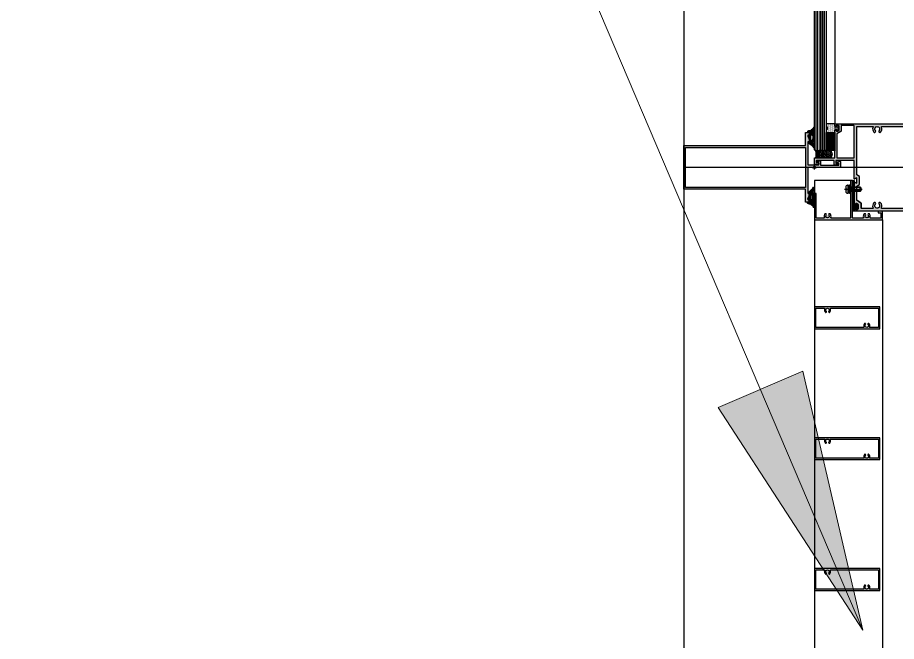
# Model space of a CAD drawing. Header units: millimetres. Extents: x 434053 to 1059003, y -2417481 to 936527.
# Drawn here: x 640155 to 641164, y -2245610 to -2244894 of the extents above; entities that cross this region are included whole.
import ezdxf

# ---------------------------------------------------------------- set-up
doc = ezdxf.new("R2010")
doc.units = ezdxf.units.MM
doc.header["$LTSCALE"] = 1000
doc.header["$MEASUREMENT"] = 0
for name, pattern in [('CENTER', [2, 1.25, -0.25, 0.25, -0.25]), ('CENTER2', [1.125, 0.75, -0.125, 0.125, -0.125]), ('HIDDEN', [9.525, 6.35, -3.175]), ('HIDDEN2', [4.7625, 3.175, -1.5875])]:
    doc.linetypes.add(name, pattern=pattern)
doc.layers.add('A-ANNO-NOTE', color=3, linetype='Continuous', lineweight=5)
for name, color, linetype in [('ELASTOMER', 6, 'Continuous'), ('ELASTOMER-V', 241, 'Continuous'), ('EXTRUSION-V', 141, 'Continuous'), ('EXTRUSION1', 4, 'Continuous'), ('FASTENER', 191, 'Continuous'), ('GLASS', 1, 'Continuous'), ('GLASS-V', 11, 'Continuous'), ('GRID', 8, 'CENTER'), ('HZHZNEWPLOTLAYER#@$TT', 7, 'Continuous'), ('SFC-ELASTOMER', 6, 'Continuous'), ('SFC-ELASTOMER-V', 241, 'Continuous'), ('SILICONE', 8, 'Continuous'), ('SILICONE-V', 9, 'Continuous'), ('型材断面填充', 254, 'Continuous')]:
    doc.layers.add(name, color=color, linetype=linetype)
pattern_1 = [(45, (-5.177405, -3.52174), (-0.04419417, 0.04419417), [])]

# ---------------------------------------------------------------- blocks, each defined once
blk = doc.blocks.new('20211011-LC12')
at = {"layer": '型材断面填充', "linetype": 'ByBlock'}
h = blk.add_hatch(color=256, dxfattribs=at)
edge = h.paths.add_edge_path(flags=16)
edge.add_arc((45, 47.5), 0.5, 0, 90)
edge.add_line((45, 48), (31, 48))
edge.add_arc((31, 47.5), 0.5, 90, 180)
edge.add_line((30.5, 47.5), (30.5, 41.6))
edge.add_arc((30, 41.6), 0.5, -60.2551, 0, ccw=False)
edge.add_line((30.2, 41.2), (25.8, 38.6))
edge.add_arc((26, 38.2), 0.5, 119.7449, 180)
edge.add_line((25.5, 38.2), (25.5, 11.5))
edge.add_arc((26, 11.5), 0.5, 180, 270)
edge.add_line((26, 11), (45, 11))
edge.add_arc((45, 11.5), 0.5, 270, 360)
edge.add_line((45.5, 11.5), (45.5, 47.5))
edge = h.paths.add_edge_path(flags=16)
edge.add_arc((150, 44), 5.3, 154.4668, 222.0226)
edge.add_arc((147, 41.3), 1.25, 222.0226, 330)
edge.add_arc((147, 41.3), 1.25, 330, 402.0226)
edge.add_arc((150, 44), 2.8, 218.5196, 222.0226, ccw=False)
edge.add_line((147.8, 42.3), (147.9, 42.3))
edge.add_arc((150, 44), 2.65, 201.4804, 218.5196, ccw=False)
edge.add_line((147.5, 43), (147.4, 43))
edge.add_arc((150, 44), 2.8, 98.5196, 201.4804, ccw=False)
edge.add_line((149.6, 46.8), (149.6, 46.6))
edge.add_arc((150, 44), 2.65, 81.4804, 98.5196, ccw=False)
edge.add_line((150.4, 46.6), (150.4, 46.8))
edge.add_arc((150, 44), 2.8, -21.4804, 81.4804, ccw=False)
edge.add_line((152.6, 43), (152.5, 43))
edge.add_arc((150, 44), 2.65, 321.4804, 338.5196, ccw=False)
edge.add_line((152.1, 42.3), (152.2, 42.3))
edge.add_arc((150, 44), 2.8, 317.9774, 321.4804, ccw=False)
edge.add_arc((153, 41.3), 1.25, 137.9774, 210)
edge.add_arc((153, 41.3), 1.25, 210, 317.9774)
edge.add_arc((150, 44), 5.3, 317.9774, 385.5332)
edge.add_arc((155.2, 46.5), 0.5, 90, 205.5332, ccw=False)
edge.add_line((155.2, 47), (196.5, 47))
edge.add_arc((196.5, 46.5), 0.5, 0, 90, ccw=False)
edge.add_line((197, 46.5), (197, -46.5))
edge.add_arc((196.5, -46.5), 0.5, -90, 0, ccw=False)
edge.add_line((196.5, -47), (155.2, -47))
edge.add_arc((155.2, -46.5), 0.5, 154.4668, 270, ccw=False)
edge.add_arc((150, -44), 5.3, 334.4668, 402.0226)
edge.add_arc((153, -41.3), 1.25, 42.0226, 150)
edge.add_arc((153, -41.3), 1.25, 150, 222.0226)
edge.add_arc((150, -44), 2.8, 38.5196, 42.0226, ccw=False)
edge.add_line((152.2, -42.3), (152.1, -42.3))
edge.add_arc((150, -44), 2.65, 21.4804, 38.5196, ccw=False)
edge.add_line((152.5, -43), (152.6, -43))
edge.add_arc((150, -44), 2.8, -81.4804, 21.4804, ccw=False)
edge.add_line((150.4, -46.8), (150.4, -46.6))
edge.add_arc((150, -44), 2.65, 261.4804, 278.5196, ccw=False)
edge.add_line((149.6, -46.6), (149.6, -46.8))
edge.add_arc((150, -44), 2.8, 158.5196, 261.4804, ccw=False)
edge.add_line((147.4, -43), (147.5, -43))
edge.add_arc((150, -44), 2.65, 141.4804, 158.5196, ccw=False)
edge.add_line((147.9, -42.3), (147.8, -42.3))
edge.add_arc((150, -44), 2.8, 137.9774, 141.4804, ccw=False)
edge.add_arc((147, -41.3), 1.25, 317.9774, 390)
edge.add_arc((147, -41.3), 1.25, 30, 137.9774)
edge.add_arc((150, -44), 5.3, 137.9774, 205.5332)
edge.add_arc((144.8, -46.5), 0.5, -90, 25.5332, ccw=False)
edge.add_line((144.8, -47), (77.2, -47))
edge.add_arc((77.2, -46.5), 0.5, 154.4668, 270, ccw=False)
edge.add_arc((72, -44), 5.3, 334.4668, 402.0226)
edge.add_arc((75, -41.3), 1.25, 42.0226, 150)
edge.add_arc((75, -41.3), 1.25, 150, 222.0226)
edge.add_arc((72, -44), 2.8, 38.5196, 42.0226, ccw=False)
edge.add_line((74.2, -42.3), (74.1, -42.3))
edge.add_arc((72, -44), 2.65, 21.4804, 38.5196, ccw=False)
edge.add_line((74.5, -43), (74.6, -43))
edge.add_arc((72, -44), 2.8, -81.4804, 21.4804, ccw=False)
edge.add_line((72.4, -46.8), (72.4, -46.6))
edge.add_arc((72, -44), 2.65, 261.4804, 278.5196, ccw=False)
edge.add_line((71.6, -46.6), (71.6, -46.8))
edge.add_arc((72, -44), 2.8, 158.5196, 261.4804, ccw=False)
edge.add_line((69.4, -43), (69.5, -43))
edge.add_arc((72, -44), 2.65, 141.4804, 158.5196, ccw=False)
edge.add_line((69.9, -42.3), (69.8, -42.3))
edge.add_arc((72, -44), 2.8, 137.9774, 141.4804, ccw=False)
edge.add_arc((69, -41.3), 1.25, 317.9774, 390)
edge.add_arc((69, -41.3), 1.25, 30, 137.9774)
edge.add_arc((72, -44), 5.3, 137.9774, 205.5332)
edge.add_arc((66.8, -46.5), 0.5, -90, 25.5332, ccw=False)
edge.add_line((66.8, -47), (54, -47))
edge.add_arc((54, -46.5), 0.5, 180, 270, ccw=False)
edge.add_line((53.5, -46.5), (53.5, -41))
edge.add_arc((53, -41), 0.5, 0, 60.2551)
edge.add_line((53.2, -40.6), (48.8, -38))
edge.add_arc((49, -37.6), 0.5, 180, 240.2551, ccw=False)
edge.add_line((48.5, -37.6), (48.5, -21.4))
edge.add_line((48.5, -21.4), (51.5, -19.4))
edge.add_line((51.5, -19.4), (51.5, -10.6))
edge.add_line((51.5, -10.6), (48.5, -8.6))
edge.add_line((48.5, -8.6), (48.5, 46.5))
edge.add_arc((49, 46.5), 0.5, 90, 180, ccw=False)
edge.add_line((49, 47), (66.8, 47))
edge.add_arc((66.8, 46.5), 0.5, -25.5332, 90, ccw=False)
edge.add_arc((72, 44), 5.3, 154.4668, 222.0226)
edge.add_arc((69, 41.3), 1.25, 222.0226, 330)
edge.add_arc((69, 41.3), 1.25, 330, 402.0226)
edge.add_arc((72, 44), 2.8, 218.5196, 222.0226, ccw=False)
edge.add_line((69.8, 42.3), (69.9, 42.3))
edge.add_arc((72, 44), 2.65, 201.4804, 218.5196, ccw=False)
edge.add_line((69.5, 43), (69.4, 43))
edge.add_arc((72, 44), 2.8, 98.5196, 201.4804, ccw=False)
edge.add_line((71.6, 46.8), (71.6, 46.6))
edge.add_arc((72, 44), 2.65, 81.4804, 98.5196, ccw=False)
edge.add_line((72.4, 46.6), (72.4, 46.8))
edge.add_arc((72, 44), 2.8, -21.4804, 81.4804, ccw=False)
edge.add_line((74.6, 43), (74.5, 43))
edge.add_arc((72, 44), 2.65, 321.4804, 338.5196, ccw=False)
edge.add_line((74.1, 42.3), (74.2, 42.3))
edge.add_arc((72, 44), 2.8, 317.9774, 321.4804, ccw=False)
edge.add_arc((75, 41.3), 1.25, 137.9774, 210)
edge.add_arc((75, 41.3), 1.25, 210, 317.9774)
edge.add_arc((72, 44), 5.3, 317.9774, 385.5332)
edge.add_arc((77.2, 46.5), 0.5, 90, 205.5332, ccw=False)
edge.add_line((77.2, 47), (144.8, 47))
edge.add_arc((144.8, 46.5), 0.5, -25.5332, 90, ccw=False)
edge = h.paths.add_edge_path()
edge.add_arc((46.5, -48), 1, 90, 180, ccw=False)
edge.add_line((46.5, -47), (46.7, -47))
edge.add_arc((46.7, -47.3), 0.3, 0, 90, ccw=False)
edge.add_line((47, -47.3), (47, -48))
edge.add_arc((47.5, -48), 0.5, 180, 270)
edge.add_line((47.5, -48.5), (48.6, -48.5))
edge.add_arc((48.6, -48), 0.5, 270, 299.7449)
edge.add_line((48.9, -48.4), (50.2, -47.6))
edge.add_arc((50, -47.2), 0.5, 299.7449, 360)
edge.add_line((50.5, -47.2), (50.5, -42.8))
edge.add_arc((50, -42.8), 0.5, 0, 60.2551)
edge.add_line((50.2, -42.4), (48.9, -41.6))
edge.add_arc((48.6, -42), 0.5, 60.2551, 90)
edge.add_line((48.6, -41.5), (47.5, -41.5))
edge.add_arc((47.5, -42), 0.5, 90, 180)
edge.add_line((47, -42), (47, -42.7))
edge.add_arc((46.7, -42.7), 0.3, -90, 0, ccw=False)
edge.add_line((46.7, -43), (46.5, -43))
edge.add_arc((46.5, -42), 1, 180, 270, ccw=False)
edge.add_line((45.5, -42), (45.5, -16.7))
edge.add_arc((45.7, -16.7), 0.2, 60.8823, 180, ccw=False)
edge.add_line((45.8, -16.6), (48.2, -17.9))
edge.add_arc((48.3, -17.7), 0.2, 240.8823, 360)
edge.add_line((48.5, -17.7), (48.5, -12.3))
edge.add_arc((48.3, -12.3), 0.2, 360, 479.1177)
edge.add_line((48.2, -12.1), (45.8, -13.4))
edge.add_arc((45.7, -13.3), 0.2, 180, 299.1177, ccw=False)
edge.add_line((45.5, -13.3), (45.5, 7.5))
edge.add_arc((45, 7.5), 0.5, 0, 90)
edge.add_line((45, 8), (25, 8))
edge.add_arc((25, 7.5), 0.5, 90, 180)
edge.add_line((24.5, 7.5), (24.5, 5))
edge.add_arc((25, 5), 0.5, 180, 270)
edge.add_line((25, 4.5), (27, 4.5))
edge.add_arc((27, 4), 0.5, 0, 90, ccw=False)
edge.add_line((27.5, 4), (27.5, 3))
edge.add_arc((27, 3), 0.5, -90, 0, ccw=False)
edge.add_line((27, 2.5), (23, 2.5))
edge.add_arc((23, 3), 0.5, 180, 270, ccw=False)
edge.add_line((22.5, 3), (22.5, 7.5))
edge.add_arc((22, 7.5), 0.5, 0, 90)
edge.add_line((22, 8), (2.5, 8))
edge.add_arc((2.5, 7.5), 0.5, 90, 180)
edge.add_line((2, 7.5), (2, 6))
edge.add_arc((2.5, 6), 0.5, 180, 270)
edge.add_line((2.5, 5.5), (4.5, 5.5))
edge.add_arc((4.5, 5), 0.5, 0, 90, ccw=False)
edge.add_line((5, 5), (5, 4))
edge.add_arc((4.5, 4), 0.5, -90, 0, ccw=False)
edge.add_line((4.5, 3.5), (0.5, 3.5))
edge.add_arc((0.5, 4), 0.5, 180, 270, ccw=False)
edge.add_line((0, 4), (0, 10.5))
edge.add_arc((0.5, 10.5), 0.5, 90, 180, ccw=False)
edge.add_line((0.5, 11), (23, 11))
edge.add_arc((23, 11.5), 0.5, 270, 360)
edge.add_line((23.5, 11.5), (23.5, 42))
edge.add_arc((24.5, 42), 1, 90, 180, ccw=False)
edge.add_line((24.5, 43), (24.7, 43))
edge.add_arc((24.7, 42.7), 0.3, 0, 90, ccw=False)
edge.add_line((25, 42.7), (25, 42))
edge.add_arc((25.5, 42), 0.5, 180, 270)
edge.add_line((25.5, 41.5), (26.6, 41.5))
edge.add_arc((26.6, 42), 0.5, 270, 299.7449)
edge.add_line((26.9, 41.6), (28.2, 42.4))
edge.add_arc((28, 42.8), 0.5, 299.7449, 360)
edge.add_line((28.5, 42.8), (28.5, 47.2))
edge.add_arc((28, 47.2), 0.5, 360, 420.2551)
edge.add_line((28.2, 47.6), (26.9, 48.4))
edge.add_arc((26.6, 48), 0.5, 60.2551, 90)
edge.add_line((26.6, 48.5), (25.5, 48.5))
edge.add_arc((25.5, 48), 0.5, 90, 180)
edge.add_line((25, 48), (25, 47.3))
edge.add_arc((24.7, 47.3), 0.3, -90, 0, ccw=False)
edge.add_line((24.7, 47), (24.5, 47))
edge.add_arc((24.5, 48), 1, 180, 270, ccw=False)
edge.add_line((23.5, 48), (23.5, 50))
edge.add_line((23.5, 50), (200, 50))
edge.add_line((200, 50), (200, -50))
edge.add_line((200, -50), (45.5, -50))
edge.add_line((45.5, -50), (45.5, -48))
at = {"color": 0, "linetype": 'ByBlock', "elevation": 0}
for points in [[(45.5, -48, -0.414214), (46.5, -47), (46.7, -47, -0.414214), (47, -47.3), (47, -48, 0.414214), (47.5, -48.5), (48.6, -48.5, 0.13052), (48.9, -48.4), (50.2, -47.6, 0.269143), (50.5, -47.2), (50.5, -42.8, 0.269143), (50.2, -42.4), (48.9, -41.6, 0.13052), (48.6, -41.5), (47.5, -41.5, 0.414214), (47, -42), (47, -42.7, -0.414214), (46.7, -43), (46.5, -43, -0.414213), (45.5, -42), (45.5, -16.7, -0.572229), (45.8, -16.6), (48.2, -17.9, 0.572229), (48.5, -17.7), (48.5, -12.3, 0.572229), (48.2, -12.1), (45.8, -13.4, -0.572229), (45.5, -13.3), (45.5, 7.5, 0.414214), (45, 8), (25, 8, 0.414213), (24.5, 7.5), (24.5, 5, 0.414214), (25, 4.5), (27, 4.5, -0.414214), (27.5, 4), (27.5, 3, -0.414214), (27, 2.5), (23, 2.5, -0.414214), (22.5, 3), (22.5, 7.5, 0.414214), (22, 8), (2.5, 8, 0.414214), (2, 7.5), (2, 6, 0.414214), (2.5, 5.5), (4.5, 5.5, -0.414214), (5, 5), (5, 4, -0.414214), (4.5, 3.5), (0.5, 3.5, -0.414214), (0, 4), (0, 10.5, -0.414214), (0.5, 11), (23, 11, 0.414214), (23.5, 11.5), (23.5, 42, -0.414214), (24.5, 43), (24.7, 43, -0.414214), (25, 42.7), (25, 42, 0.414214), (25.5, 41.5), (26.6, 41.5, 0.13052), (26.9, 41.6), (28.2, 42.4, 0.269143), (28.5, 42.8), (28.5, 47.2, 0.269143), (28.2, 47.6), (26.9, 48.4, 0.13052), (26.6, 48.5), (25.5, 48.5, 0.414214), (25, 48), (25, 47.3, -0.414214), (24.7, 47), (24.5, 47, -0.414214), (23.5, 48), (23.5, 50), (200, 50), (200, -50), (45.5, -50)], [(45.5, 47.5, 0.414214), (45, 48), (31, 48, 0.414214), (30.5, 47.5), (30.5, 41.6, -0.269143), (30.2, 41.2), (25.8, 38.6, 0.269143), (25.5, 38.2), (25.5, 11.5, 0.414214), (26, 11), (45, 11, 0.414214), (45.5, 11.5)], [(145.2, 46.3, 0.303613), (146.1, 40.5, 0.509401), (148.1, 40.7, 0.325029), (147.9, 42.1, -0.015286), (147.8, 42.3), (147.9, 42.3, -0.074485), (147.5, 43), (147.4, 43, -0.482132), (149.6, 46.8), (149.6, 46.6, -0.074485), (150.4, 46.6), (150.4, 46.8, -0.482132), (152.6, 43), (152.5, 43, -0.074485), (152.1, 42.3), (152.2, 42.3, -0.015286), (152.1, 42.1, 0.325029), (151.9, 40.7, 0.509401), (153.9, 40.5, 0.303613), (154.8, 46.3, -0.55165), (155.2, 47), (196.5, 47, -0.414214), (197, 46.5), (197, -46.5, -0.414214), (196.5, -47), (155.2, -47, -0.55165), (154.8, -46.3, 0.303613), (153.9, -40.5, 0.509401), (151.9, -40.7, 0.325029), (152.1, -42.1, -0.015286), (152.2, -42.3), (152.1, -42.3, -0.074485), (152.5, -43), (152.6, -43, -0.482132), (150.4, -46.8), (150.4, -46.6, -0.074485), (149.6, -46.6), (149.6, -46.8, -0.482132), (147.4, -43), (147.5, -43, -0.074485), (147.9, -42.3), (147.8, -42.3, -0.015286), (147.9, -42.1, 0.325029), (148.1, -40.7, 0.509401), (146.1, -40.5, 0.303613), (145.2, -46.3, -0.55165), (144.8, -47), (77.2, -47, -0.55165), (76.8, -46.3, 0.303613), (75.9, -40.5, 0.509401), (73.9, -40.7, 0.325029), (74.1, -42.1, -0.015286), (74.2, -42.3), (74.1, -42.3, -0.074485), (74.5, -43), (74.6, -43, -0.482132), (72.4, -46.8), (72.4, -46.6, -0.074485), (71.6, -46.6), (71.6, -46.8, -0.482132), (69.4, -43), (69.5, -43, -0.074485), (69.9, -42.3), (69.8, -42.3, -0.015286), (69.9, -42.1, 0.325029), (70.1, -40.7, 0.509401), (68.1, -40.5, 0.303613), (67.2, -46.3, -0.55165), (66.8, -47), (54, -47, -0.414214), (53.5, -46.5), (53.5, -41, 0.269143), (53.2, -40.6), (48.8, -38, -0.269143), (48.5, -37.6), (48.5, -21.4), (51.5, -19.4), (51.5, -10.6), (48.5, -8.6), (48.5, 46.5, -0.414214), (49, 47), (66.8, 47, -0.55165), (67.2, 46.3, 0.303613), (68.1, 40.5, 0.509401), (70.1, 40.7, 0.325029), (69.9, 42.1, -0.015286), (69.8, 42.3), (69.9, 42.3, -0.074485), (69.5, 43), (69.4, 43, -0.482132), (71.6, 46.8), (71.6, 46.6, -0.074485), (72.4, 46.6), (72.4, 46.8, -0.482132), (74.6, 43), (74.5, 43, -0.074485), (74.1, 42.3), (74.2, 42.3, -0.015286), (74.1, 42.1, 0.325029), (73.9, 40.7, 0.509401), (75.9, 40.5, 0.303613), (76.8, 46.3, -0.55165), (77.2, 47), (144.8, 47, -0.55165)]]:
    blk.add_lwpolyline(points, format="xyb", close=True, dxfattribs=at)
blk = doc.blocks.new('20211008-LC04')
at = {"layer": '型材断面填充', "linetype": 'ByBlock'}
h = blk.add_hatch(color=256, dxfattribs=at)
edge = h.paths.add_edge_path(flags=16)
edge.add_line((139.7, 22.5), (139.7, -22.5))
edge.add_arc((139.2, -22.5), 0.5, -90, 0, ccw=False)
edge.add_line((139.2, -23), (2.5, -23))
edge.add_arc((2.5, -22.5), 0.5, 180, 270, ccw=False)
edge.add_line((2, -22.5), (2, 22.5))
edge.add_arc((2.5, 22.5), 0.5, 90, 180, ccw=False)
edge.add_line((2.5, 23), (139.2, 23))
edge.add_arc((139.2, 22.5), 0.5, 0, 90, ccw=False)
edge = h.paths.add_edge_path()
edge.add_line((143.7, 37), (142.7, 37))
edge.add_arc((142.7, 36.5), 0.5, 90, 201.8014)
edge.add_line((142.3, 36.3), (144, 32.1))
edge.add_arc((143.7, 31.9), 0.3, 0, 21.8014, ccw=False)
edge.add_line((144, 31.9), (144, 29.8))
edge.add_arc((143.7, 29.8), 0.3, -90, 0, ccw=False)
edge.add_line((143.7, 29.5), (142.7, 29.5))
edge.add_arc((142.7, 29), 0.5, 90, 183.6619)
edge.add_line((142.2, 29), (142.2, 3.5))
edge.add_arc((142.7, 3.5), 0.5, 180, 270)
edge.add_line((142.7, 3), (155, 3))
edge.add_line((155, 3), (155, 5.5))
edge.add_line((155, 5.5), (152.8, 5.5))
edge.add_arc((152.8, 5.8), 0.3, 180, 270, ccw=False)
edge.add_line((152.5, 5.8), (152.5, 6.7))
edge.add_arc((152.8, 6.7), 0.3, 97.1808, 180, ccw=False)
edge.add_line((152.8, 7), (156.4, 7.5))
edge.add_arc((156.5, 7), 0.5, 0, 97.1808, ccw=False)
edge.add_line((157, 7), (157, 2.5))
edge.add_line((157, 2.5), (178, 2.5))
edge.add_line((178, 2.5), (178, 5))
edge.add_line((178, 5), (175.3, 5))
edge.add_arc((175.3, 5.3), 0.3, 180, 270, ccw=False)
edge.add_line((175, 5.3), (175, 6.2))
edge.add_arc((175.3, 6.2), 0.3, 96.3794, 180, ccw=False)
edge.add_line((175.3, 6.5), (179.4, 7))
edge.add_arc((179.5, 6.5), 0.5, 0, 96.3793, ccw=False)
edge.add_line((180, 6.5), (180, 1))
edge.add_arc((179, 1), 1, -90, 0, ccw=False)
edge.add_line((179, 0), (142.7, 0))
edge.add_arc((142.7, -0.5), 0.5, 90, 180)
edge.add_line((142.2, -0.5), (142.2, -29))
edge.add_arc((142.7, -29), 0.5, 176.3381, 270)
edge.add_line((142.7, -29.5), (143.7, -29.5))
edge.add_arc((143.7, -29.8), 0.3, 0, 90, ccw=False)
edge.add_line((144, -29.8), (144, -31.9))
edge.add_arc((143.7, -31.9), 0.3, 338.1986, 360, ccw=False)
edge.add_line((144, -32.1), (142.3, -36.3))
edge.add_arc((142.7, -36.5), 0.5, 158.1986, 270)
edge.add_line((142.7, -37), (143.7, -37))
edge.add_arc((143.7, -37.3), 0.3, 0, 90, ccw=False)
edge.add_line((144, -37.3), (144, -39.7))
edge.add_arc((143.7, -39.7), 0.3, -90, 0, ccw=False)
edge.add_line((143.7, -40), (140.2, -40))
edge.add_arc((140.2, -39.5), 0.5, 180, 270, ccw=False)
edge.add_line((139.7, -39.5), (139.7, -25.5))
edge.add_arc((139.2, -25.5), 0.5, 0, 90)
edge.add_line((139.2, -25), (0, -25))
edge.add_line((0, -25), (0, 25))
edge.add_line((0, 25), (139.2, 25))
edge.add_arc((139.2, 25.5), 0.5, 270, 360)
edge.add_line((139.7, 25.5), (139.7, 39.5))
edge.add_arc((140.2, 39.5), 0.5, 90, 180, ccw=False)
edge.add_line((140.2, 40), (143.7, 40))
edge.add_arc((143.7, 39.7), 0.3, 0, 90, ccw=False)
edge.add_line((144, 39.7), (144, 37.3))
edge.add_arc((143.7, 37.3), 0.3, 270, 360, ccw=False)
at = {"color": 0, "linetype": 'ByBlock'}
for points in [[(143.7, 37), (142.7, 37, 0.530598), (142.3, 36.3), (144, 32.1, -0.095415), (144, 31.9), (144, 29.8, -0.414214), (143.7, 29.5), (142.7, 29.5, 0.43306), (142.2, 29), (142.2, 3.5, 0.414214), (142.7, 3), (155, 3), (155, 5.5), (152.8, 5.5, -0.414214), (152.5, 5.8), (152.5, 6.7, -0.377964), (152.8, 7), (156.4, 7.5, -0.451416), (157, 7), (157, 2.5), (178, 2.5), (178, 5), (175.3, 5, -0.414214), (175, 5.3), (175, 6.2, -0.381966), (175.3, 6.5), (179.4, 7, -0.447213), (180, 6.5), (180, 1, -0.414214), (179, 0), (142.7, 0, 0.414214), (142.2, -0.5), (142.2, -29, 0.43306), (142.7, -29.5), (143.7, -29.5, -0.414214), (144, -29.8), (144, -31.9, -0.095415), (144, -32.1), (142.3, -36.3, 0.530598), (142.7, -37), (143.7, -37, -0.414214), (144, -37.3), (144, -39.7, -0.414214), (143.7, -40), (140.2, -40, -0.414214), (139.7, -39.5), (139.7, -25.5, 0.414214), (139.2, -25), (0, -25), (0, 25), (139.2, 25, 0.414214), (139.7, 25.5), (139.7, 39.5, -0.414214), (140.2, 40), (143.7, 40, -0.414214), (144, 39.7), (144, 37.3, -0.414214)], [(139.7, 22.5), (139.7, -22.5, -0.414214), (139.2, -23), (2.5, -23, -0.414214), (2, -22.5), (2, 22.5, -0.414214), (2.5, 23), (139.2, 23, -0.414214)]]:
    blk.add_lwpolyline(points, format="xyb", close=True, dxfattribs=at)
blk = doc.blocks.new('WP')
at = {"linetype": 'ByBlock'}
h = blk.add_hatch(dxfattribs=at)
h.set_pattern_fill('ANSI31', color=0, scale=0.5, style=0)
h.set_pattern_definition(pattern_1)
h.paths.add_polyline_path([(0, 1.25, 0.4142136), (-1.25, 0), (0, 0)])
h = blk.add_hatch(dxfattribs=at)
h.set_pattern_fill('ANSI31', color=0, scale=0.5, style=0)
h.set_pattern_definition(pattern_1)
h.paths.add_polyline_path([(0, -1.25, 0.4142136), (1.25, 0), (0, 0)])
at = {"color": 0, "linetype": 'ByBlock'}
for p, q in [((-2.45, 0), (2.45, 0)), ((0, -2.45), (0, 2.45))]:
    blk.add_line(p, q, dxfattribs=at)
blk.add_circle((0, 0), 1.25, dxfattribs=at)
blk = doc.blocks.new('1902-190121-05')
at = {"layer": 'SFC-ELASTOMER-V'}
h = blk.add_hatch(dxfattribs=at)
h.set_pattern_fill('DOTS', color=256, scale=12, style=0)
h.set_pattern_definition([(0, (-98970.10256, 48449.7369), (0.375, 0.75), [0, -0.75])])
edge = h.paths.add_edge_path(flags=16)
edge.add_arc((3, 3.8), 1, 340.0516, 360)
edge.add_line((4, 3.8), (4, 7.2))
edge.add_arc((3, 7.2), 1, 0, 32.5125)
edge.add_line((3.8, 7.8), (2.9, 9.2))
edge.add_arc((2.5, 8.9), 0.5, 32.5125, 180)
edge.add_line((2, 8.9), (2, 3.4))
edge.add_arc((2.9, 3.4), 0.945, 180, 344.0436)
edge.add_arc((7.7, 2.1), 4, 160.0516, 164.0436, ccw=False)
edge = h.paths.add_edge_path()
edge.add_line((5.7, -2.5), (5.2, -2.5))
edge.add_arc((5.2, -3), 0.5, 90, 226.5751)
edge.add_line((4.9, -3.4), (5.1, -3.6))
edge.add_arc((2.8, -6), 3.32, 16.0825, 47.2847, ccw=False)
edge.add_line((6, -5.1), (6, -5.5))
edge.add_arc((5.4, -5.5), 0.591, 194.2601, 356.8265, ccw=False)
edge.add_arc((1.4, -6.8), 3.65, 18.8601, 46.1587)
edge.add_line((3.9, -4.2), (2.7, -3.1))
edge.add_arc((6.8, 3.9), 8.22, 234.2774, 239.6178, ccw=False)
edge.add_line((2.1, -2.7), (0.4, -2.1))
edge.add_arc((-1.8, -11.8), 10, 77.0054, 85.1504)
edge.add_arc((-0.9, -0.8), 1, 188.5308, 265.1504, ccw=False)
edge.add_line((-1.9, -1), (-2, 0))
edge.add_line((-2, 0), (0, 0))
edge.add_line((0, 0), (0, 3.5))
edge.add_line((0, 3.5), (-1, 3.5))
edge.add_arc((-1, 4), 0.5, 157.3801, 270, ccw=False)
edge.add_line((-1.5, 4.2), (0, 7.5))
edge.add_line((0, 7.5), (0, 11))
edge.add_line((0, 11), (-0.5, 11))
edge.add_arc((-0.5, 11.5), 0.5, 143.1301, 270, ccw=False)
edge.add_arc((-8.5, 25.7), 15.9, 298.5903, 327.3087)
edge.add_arc((5.3, 16.9), 0.5, 90, 147.3087, ccw=False)
edge.add_line((5.3, 17.4), (5.5, 17.4))
edge.add_arc((5.5, 16.9), 0.5, 0, 90, ccw=False)
edge.add_line((6, 16.9), (6, 16.6))
edge.add_arc((5.5, 16.6), 0.5, 337.7652, 360, ccw=False)
edge.add_line((6, 16.4), (4, 11.6))
edge.add_arc((4.5, 11.4), 0.5, 157.7652, 212.5125)
edge.add_line((4.1, 11.1), (5.9, 8.2))
edge.add_arc((5.5, 7.9), 0.5, 0, 32.5125, ccw=False)
edge.add_line((6, 7.9), (6, 3))
edge.add_arc((5.5, 3), 0.5, 323.1301, 360, ccw=False)
edge.add_arc((6.7, 2.1), 1, 143.1301, 180)
edge.add_line((5.7, 2.1), (5.7, -2.5))
at = {"color": 0, "linetype": 'ByBlock'}
blk.add_lwpolyline([(5.7, -2.5), (5.2, -2.5, 0.678166), (4.9, -3.4), (5.1, -3.6, -0.136993), (6, -5.1), (6, -5.5, -0.858364), (4.8, -5.6), (4.8, -5.6, 0.119679), (3.9, -4.2), (2.7, -3.1, -0.023306), (2.1, -2.7), (0.4, -2.1, 0.035554), (-1, -1.8, -0.347355), (-1.9, -1), (-2, 0), (0, 0), (0, 3.5), (-1, 3.5, -0.535184), (-1.5, 4.2), (0, 7.5), (0, 11), (-0.5, 11, -0.618034), (-0.9, 11.8, 0.125968), (4.9, 17.2, -0.255402), (5.3, 17.4), (5.5, 17.4, -0.414214), (6, 16.9), (6, 16.6, -0.097323), (6, 16.4), (4, 11.6, 0.24353), (4.1, 11.1), (5.9, 8.2, -0.142822), (6, 7.9), (6, 3, -0.162278), (5.9, 2.7, 0.162278), (5.7, 2.1), (5.7, -2.5)], format="xyb", dxfattribs=at)
blk.add_lwpolyline([(3.9, 3.5, 0.087262), (4, 3.8), (4, 7.2, 0.142822), (3.8, 7.8), (2.9, 9.2, 0.750054), (2, 8.9), (2, 3.4, 0.869621), (3.9, 3.2, -0.01742)], format="xyb", close=True, dxfattribs=at)
blk = doc.blocks.new('*U555')
at = {"layer": 'ELASTOMER-V', "linetype": 'ByBlock'}
h = blk.add_hatch(dxfattribs=at)
h.set_pattern_fill('DOTS', color=256, scale=12, style=0)
h.set_pattern_definition([(0, (0, -2), (0.375, 0.75), [0, -0.75])])
edge = h.paths.add_edge_path()
edge.add_arc((1, -14.8), 1, 0, 90)
edge.add_line((1, -13.8), (-1, -13.8))
edge.add_arc((-1, -14.8), 1, 90, 180)
edge.add_line((-2, -14.8), (-5, -14.8))
edge.add_line((-5, -14.8), (-5, -4.8))
edge.add_line((-5, -4.8), (-2, -4.8))
edge.add_line((-2, -4.8), (-2, -3.1))
edge.add_line((-2, -3.1), (-2.4, -3.1))
edge.add_arc((-2.3, -2.6), 0.5, 140.4654, 270, ccw=False)
edge.add_line((-2.7, -2.3), (-1.2, -0.5))
edge.add_arc((-0.9, -0.8), 0.5, 90, 140.4654, ccw=False)
edge.add_line((-0.9, -0.3), (-0.8, -0.3))
edge.add_arc((0, 0), 0.813, 202.6199, 337.3801)
edge.add_line((0.8, -0.3), (0.9, -0.3))
edge.add_arc((0.9, -0.8), 0.5, 39.5346, 90, ccw=False)
edge.add_line((1.2, -0.5), (2.7, -2.3))
edge.add_arc((2.3, -2.6), 0.5, -90, 39.5346, ccw=False)
edge.add_line((2.3, -3.1), (2, -3.1))
edge.add_line((2, -3.1), (2, -4.8))
edge.add_line((2, -4.8), (5, -4.8))
edge.add_line((5, -4.8), (5, -14.8))
edge.add_line((5, -14.8), (2, -14.8))
edge = h.paths.add_edge_path(flags=16)
edge.add_line((1, -2.8), (1, -3.8))
edge.add_arc((0, -3.8), 1, -180, 0, ccw=False)
edge.add_line((-1, -3.8), (-1, -2.8))
edge.add_arc((0, -2.8), 1, 0, 180, ccw=False)
at = {"color": 0, "linetype": 'ByBlock'}
for points in [[(2, -14.8, 0.414214), (1, -13.8), (-1, -13.8, 0.414214), (-2, -14.8), (-5, -14.8), (-5, -4.8), (-2, -4.8), (-2, -3.1), (-2.4, -3.1, -0.634219), (-2.7, -2.3), (-1.2, -0.5, -0.223826), (-0.9, -0.3), (-0.8, -0.3, 0.666667), (0.8, -0.3), (0.9, -0.3, -0.223826), (1.2, -0.5), (2.7, -2.3, -0.634219), (2.3, -3.1), (2, -3.1), (2, -4.8), (5, -4.8), (5, -14.8)], [(1, -2.8), (1, -3.8, -1), (-1, -3.8), (-1, -2.8, -1)]]:
    blk.add_lwpolyline(points, format="xyb", close=True, dxfattribs=at)
blk = doc.blocks.new('*U548')
at = {"layer": 'GLASS'}
for points in [[(426, 11.5), (1, 11.5), (0, 10.5), (0, 6.5), (1, 5.5), (426, 5.5)], [(426, 4), (1, 4), (0, 3), (0, -1), (1, -2), (426, -2)]]:
    blk.add_lwpolyline(points, dxfattribs=at)
at = {"layer": 'GLASS-V'}
for p, q in [((0, 9.5), (426, 9.5)), ((0, 7.5), (426, 7.5)), ((0, 2), (426, 2)), ((0, 0), (426, 0))]:
    blk.add_line(p, q, dxfattribs=at)
at = {"layer": 'GLASS-V', "linetype": 'HIDDEN', "const_width": 1.5}
blk.add_lwpolyline([(1, 4.8), (426, 4.8)], dxfattribs=at)
blk = doc.blocks.new('20210923-LC06')
at = {"layer": '型材断面填充', "linetype": 'ByBlock'}
h = blk.add_hatch(color=256, dxfattribs=at)
h.paths.add_polyline_path([(75, 12.5), (0, 12.5), (0, -12.5), (75, -12.5)])
edge = h.paths.add_edge_path(flags=16)
edge.add_arc((73, 10.5), 0.5, 0, 90, ccw=False)
edge.add_line((73.5, 10.5), (73.5, -10.5))
edge.add_arc((73, -10.5), 0.5, -90, 0, ccw=False)
edge.add_line((73, -11), (63.7, -11))
edge.add_arc((63.7, -10.5), 0.5, 157.9757, 270, ccw=False)
edge.add_arc((60, -9), 3.5, 337.9757, 405.5225)
edge.add_arc((62, -7), 0.7, 45.5225, 150)
edge.add_line((61.4, -6.7), (61.3, -6.7))
edge.add_arc((61.9, -7.1), 0.7, 150, 224.9739)
edge.add_arc((60, -9), 2, -224.9739, 44.9739, ccw=False)
edge.add_arc((58.1, -7.1), 0.7, 315.0261, 390)
edge.add_line((58.7, -6.7), (58.6, -6.7))
edge.add_arc((58, -7), 0.7, 30, 134.4775)
edge.add_arc((60, -9), 3.5, 134.4775, 202.0243)
edge.add_arc((56.3, -10.5), 0.5, -90, 22.0243, ccw=False)
edge.add_line((56.3, -11), (2, -11))
edge.add_arc((2, -10.5), 0.5, 180, 270, ccw=False)
edge.add_line((1.5, -10.5), (1.5, 10.5))
edge.add_arc((2, 10.5), 0.5, 90, 180, ccw=False)
edge.add_line((2, 11), (11.3, 11))
edge.add_arc((11.3, 10.5), 0.5, -22.0243, 90, ccw=False)
edge.add_arc((15, 9), 3.5, 157.9757, 225.5225)
edge.add_arc((13, 7), 0.7, 225.5225, 330)
edge.add_line((13.6, 6.7), (13.7, 6.7))
edge.add_arc((13.1, 7.1), 0.7, 330, 404.9739)
edge.add_arc((15, 9), 2, -44.9739, 224.9739, ccw=False)
edge.add_arc((16.9, 7.1), 0.7, 135.0261, 210)
edge.add_line((16.3, 6.7), (16.4, 6.7))
edge.add_arc((17, 7), 0.7, 210, 314.4775)
edge.add_arc((15, 9), 3.5, 314.4775, 382.0243)
edge.add_arc((18.7, 10.5), 0.5, 90, 202.0243, ccw=False)
edge.add_line((18.7, 11), (73, 11))
at = {"color": 0, "linetype": 'ByBlock'}
blk.add_lwpolyline([(75, 12.5), (0, 12.5), (0, -12.5), (75, -12.5)], close=True, dxfattribs=at)
blk.add_lwpolyline([(73, 11, -0.414214), (73.5, 10.5), (73.5, -10.5, -0.414214), (73, -11), (63.7, -11, -0.531846), (63.2, -10.3, 0.30357), (62.5, -6.5, 0.490314), (61.4, -6.7), (61.3, -6.7, 0.339327), (61.4, -7.6, -2.412658), (58.6, -7.6, 0.339327), (58.7, -6.7), (58.6, -6.7, 0.490314), (57.5, -6.5, 0.30357), (56.8, -10.3, -0.531846), (56.3, -11), (2, -11, -0.414214), (1.5, -10.5), (1.5, 10.5, -0.414214), (2, 11), (11.3, 11, -0.531846), (11.8, 10.3, 0.30357), (12.5, 6.5, 0.490314), (13.6, 6.7), (13.7, 6.7, 0.339327), (13.6, 7.6, -2.412658), (16.4, 7.6, 0.339327), (16.3, 6.7), (16.4, 6.7, 0.490314), (17.5, 6.5, 0.30357), (18.2, 10.3, -0.531846), (18.7, 11)], format="xyb", close=True, dxfattribs=at)
blk = doc.blocks.new('20211011-JT01')
at = {"layer": 'ELASTOMER-V', "linetype": 'ByBlock'}
h = blk.add_hatch(dxfattribs=at)
h.set_pattern_fill('DOTS', color=256, scale=12, style=0)
h.set_pattern_definition([(0, (-12255.53796, 34222.6955), (0.375, 0.75), [0, -0.75])])
edge = h.paths.add_edge_path(flags=16)
edge.add_line((-1, -3), (-1, -4))
edge.add_arc((0, -4), 1, 180, 360)
edge.add_line((1, -4), (1, -3))
edge.add_arc((0, -3), 1, 0, 180)
edge = h.paths.add_edge_path()
edge.add_line((30, -5), (2, -5))
edge.add_line((2, -5), (2, -3.3))
edge.add_line((2, -3.3), (2.4, -3.3))
edge.add_arc((2.4, -2.8), 0.5, 270, 399.5346)
edge.add_line((2.7, -2.5), (1.2, -0.7))
edge.add_arc((0.9, -1), 0.5, 39.5346, 90)
edge.add_line((0.9, -0.5), (0.8, -0.5))
edge.add_arc((0, -0.2), 0.813, 202.6199, 337.3801, ccw=False)
edge.add_line((-0.7, -0.5), (-0.9, -0.5))
edge.add_arc((-0.9, -1), 0.5, 90, 140.4654)
edge.add_line((-1.2, -0.7), (-2.7, -2.5))
edge.add_arc((-2.3, -2.8), 0.5, 140.4654, 270)
edge.add_line((-2.3, -3.3), (-2, -3.3))
edge.add_line((-2, -3.3), (-2, -5))
edge.add_line((-2, -5), (-5, -5))
edge.add_line((-5, -5), (-5, -7))
edge.add_line((-5, -7), (30, -7))
edge.add_line((30, -7), (30, -5))
at = {"color": 0, "linetype": 'ByBlock'}
for points in [[(30, -7), (30, -5), (2, -5), (2, -3.3), (2.4, -3.3, 0.634219), (2.7, -2.5), (1.2, -0.7, 0.223826), (0.9, -0.5), (0.8, -0.5, -0.666667), (-0.7, -0.5), (-0.9, -0.5, 0.223826), (-1.2, -0.7), (-2.7, -2.5, 0.634219), (-2.3, -3.3), (-2, -3.3), (-2, -5), (-5, -5), (-5, -7)], [(-1, -3), (-1, -4, 1), (1, -4), (1, -3, 1)]]:
    blk.add_lwpolyline(points, format="xyb", close=True, dxfattribs=at)
blk = doc.blocks.new('*U554')
at = {"color": 0, "linetype": 'HIDDEN2'}
for p, q in [((-2.5, 10.8), (-1.8, 11.5)), ((-2.5, 10.8), (-2.5, 0)), ((-2.5, 10.8), (2.5, 10.8)), ((1.8, 11.5), (-1.8, 11.5)), ((-1.8, 11.5), (-1.8, 1)), ((1.8, 11.5), (2.5, 10.8)), ((1.8, 11.5), (1.8, 1)), ((2.5, 10.8), (2.5, 0)), ((-2.5, 1), (2.5, 1))]:
    blk.add_line(p, q, dxfattribs=at)
at = {"color": 0, "linetype": 'ByBlock'}
for p, q in [((-1, -1.3), (0, -2.7)), ((0, -1.3), (1, -2.7))]:
    blk.add_line(p, q, dxfattribs=at)
for points in [[(-5, -1.3), (5, -1.3), (5, 0), (-5, 0), (-5, -1.3)], [(-3.9, -2.7), (3.9, -2.7), (3.9, -1.3), (-3.9, -1.3), (-3.9, -2.7)]]:
    blk.add_lwpolyline(points, dxfattribs=at)
blk.add_lwpolyline([(-0.6, -4.2), (-0.6, -5.7), (-2.5, -5.7, -0.414214), (-4.5, -3.7), (-4.5, -2.7), (4.5, -2.7), (4.5, -3.7, -0.414214), (2.5, -5.7), (0.6, -5.7), (0.6, -4.2)], format="xyb", close=True, dxfattribs=at)
at = {"layer": 'GRID', "color": 9, "linetype": 'CENTER2', "ltscale": 0.5}
for p, q in [((0, -7.1), (0, 13.1)), ((0.3, 8.5), (-0.3, 8.5))]:
    blk.add_line(p, q, dxfattribs=at)
blk = doc.blocks.new('20211014-LC01')
at = {"layer": '型材断面填充', "linetype": 'ByBlock'}
h = blk.add_hatch(color=256, dxfattribs=at)
edge = h.paths.add_edge_path()
edge.add_line((0, 30), (0, 0))
edge.add_line((0, 0), (78, 0))
edge.add_line((78, 0), (78, 10))
edge.add_line((78, 10), (73, 10))
edge.add_line((73, 10), (73, 8.3))
edge.add_arc((73.3, 8.3), 0.3, 180, 270)
edge.add_line((73.3, 8), (75.7, 8))
edge.add_arc((75.7, 7.7), 0.3, 0, 90, ccw=False)
edge.add_line((76, 7.7), (76, 2.3))
edge.add_arc((75.7, 2.3), 0.3, 270, 360, ccw=False)
edge.add_line((75.7, 2), (64.2, 2))
edge.add_arc((64.2, 2.5), 0.5, 160.5288, 270, ccw=False)
edge.add_arc((60, 4), 4, 340.5288, 400.5288)
edge.add_arc((62.3, 5.9), 1, 40.5288, 220.5288)
edge.add_arc((60, 4), 2, -220.5288, 40.5288, ccw=False)
edge.add_arc((57.7, 5.9), 1, 319.4712, 499.4712)
edge.add_arc((60, 4), 4, 139.4712, 199.4712)
edge.add_arc((55.8, 2.5), 0.5, -90, 19.4712, ccw=False)
edge.add_line((55.8, 2), (44, 2))
edge.add_arc((44, 2.5), 0.5, 180, 270, ccw=False)
edge.add_line((43.5, 2.5), (43.5, 45))
edge.add_line((43.5, 45), (41.5, 45))
edge.add_line((41.5, 45), (41.5, 2.5))
edge.add_arc((41, 2.5), 0.5, -90, 0, ccw=False)
edge.add_line((41, 2), (19.2, 2))
edge.add_arc((19.2, 2.5), 0.5, 160.5288, 270, ccw=False)
edge.add_arc((15, 4), 4, 340.5288, 400.5288)
edge.add_arc((17.3, 5.9), 1, 40.5288, 220.5288)
edge.add_arc((15, 4), 2, -220.5288, 40.5288, ccw=False)
edge.add_arc((12.7, 5.9), 1, 319.4712, 499.4712)
edge.add_arc((15, 4), 4, 139.4712, 199.4712)
edge.add_arc((10.8, 2.5), 0.5, -90, 19.4712, ccw=False)
edge.add_line((10.8, 2), (2.5, 2))
edge.add_arc((2.5, 2.5), 0.5, 180, 270, ccw=False)
edge.add_line((2, 2.5), (2, 30))
edge.add_line((2, 30), (0, 30))
at = {"color": 0, "linetype": 'ByBlock'}
blk.add_lwpolyline([(0, 30), (0, 0), (78, 0), (78, 10), (73, 10), (73, 8.3, 0.414214), (73.3, 8), (75.7, 8, -0.414214), (76, 7.7), (76, 2.3, -0.414214), (75.7, 2), (64.2, 2, -0.517638), (63.8, 2.7, 0.267949), (63, 6.6, 1), (61.5, 5.3, -2.170601), (58.5, 5.3, 1), (57, 6.6, 0.267949), (56.2, 2.7, -0.517638), (55.8, 2), (44, 2, -0.414214), (43.5, 2.5), (43.5, 45), (41.5, 45), (41.5, 2.5, -0.414214), (41, 2), (19.2, 2, -0.517638), (18.8, 2.7, 0.267949), (18, 6.6, 1), (16.5, 5.3, -2.170601), (13.5, 5.3, 1), (12, 6.6, 0.267949), (11.2, 2.7, -0.517638), (10.8, 2), (2.5, 2, -0.414214), (2, 2.5), (2, 30)], format="xyb", close=True, dxfattribs=at)
blk = doc.blocks.new('A$C05C97E59')
at = {"layer": 'ELASTOMER-V'}
h = blk.add_hatch(dxfattribs=at)
h.set_pattern_fill('HONEY', color=256, scale=10, style=0)
h.set_pattern_definition([(360, (32172.068, -8204.1877), (1.875, 1.082531755), [1.25, -2.5]), (120, (32172.068, -8204.1877), (-1.875, 1.082531755), [1.25, -2.5]), (60, (32172.068, -8204.1877), (9e-16, 2.16506351), [-2.5, 1.25])])
edge = h.paths.add_edge_path()
edge.add_arc((-737.3, -472.5), 4.01, 266.9829, 453.0171)
edge.add_line((-737.5, -468.5), (-741.5, -468.5))
edge.add_arc((-741.7, -472.5), 4.01, 446.9762, 633.0238)
edge.add_line((-741.5, -476.5), (-737.5, -476.5))
at = {"layer": 'SILICONE', "linetype": 'ByBlock'}
h = blk.add_hatch(dxfattribs=at)
h.set_pattern_fill('AR-SAND', color=256, angle=-90, style=0)
h.set_pattern_definition([(307.5, (32172.068, -8204.1877), (1.92682377, 0.06299336), [0, -1.52, 0, -1.7, 0, -1.625]), (277.5, (32172.068, -8204.1877), (2.82214607, -1.7697767), [0, -0.82, 0, -1.37, 0, -0.525]), (237.5, (32172.068, -8202.9577), (0.00565905, -3.11414186), [0, -0.5, 0, -1.8, 0, -2.35]), (227.5, (32172.068, -8202.9577), (0.87767556, -3.0061266), [0, -0.25, 0, -1.18, 0, -1.35])])
edge = h.paths.add_edge_path()
edge.add_arc((-741.7, -472.5), 4.01, 93.0238, 273.0238, ccw=False)
edge.add_line((-741.9, -468.5), (-752.9, -468.5))
edge.add_arc((-764.6, -472.5), 12.4, 341.1378, 378.8622, ccw=False)
edge.add_line((-752.9, -476.5), (-741.5, -476.5))
at = {"layer": 'SILICONE-V', "linetype": 'ByBlock'}
h = blk.add_hatch(dxfattribs=at)
h.set_pattern_fill('ANSI37', color=256, scale=10, angle=135, style=0)
h.set_pattern_definition([(180, (29248.4911, 18308.7158), (-3e-16, -1.25), []), (270, (29248.4911, 18308.7158), (1.25, -4e-16), [])])
edge = h.paths.add_edge_path()
edge.add_line((-730.4, -447.5), (-730.4, -468.5))
edge.add_arc((-735.9, -486.3), 18.6, 72.7639, 107.2363)
edge.add_line((-741.4, -468.5), (-740.4, -467.5))
edge.add_line((-740.4, -467.5), (-740.4, -447.5))
edge.add_line((-740.4, -447.5), (-730.4, -447.5))
at = {"color": 0, "linetype": 'ByBlock'}
blk.add_lwpolyline([(-704.2, -526.1), (-700.7, -528.2, -0.269143), (-700.4, -528.6), (-700.4, -534)], format="xyb", dxfattribs=at)
at = {"layer": 'ELASTOMER', "elevation": 0}
blk.add_lwpolyline([(-737.5, -476.5, 1.054095), (-737.5, -468.5), (-741.5, -468.5, 1.054218), (-741.5, -476.5)], format="xyb", close=True, dxfattribs=at)
at = {"layer": 'ELASTOMER-V', "linetype": 'HIDDEN'}
blk.add_line((-749.9, -468.5, 0), (-735.4, -476.5, 0), dxfattribs=at)
at = {"layer": 'ELASTOMER-V', "elevation": 0}
blk.add_lwpolyline([(-749.9, -468.5), (-735.4, -468.5), (-735.4, -476.5), (-749.9, -476.5)], close=True, dxfattribs=at)
at = {"layer": 'EXTRUSION-V'}
for p, q in [((-730.4, 352.5), (-730.4, -437.5)), ((-753.9, -502.5), (-753.9, -1472.5, 0)), ((-712.4, -502.5), (-753.9, -502.5)), ((-675.9, -547.5), (-675.9, -1437.5, 0))]:
    blk.add_line(p, q, dxfattribs=at)
blk.add_lwpolyline([(-903.9, 352.5), (-903.9, -1462.5)], dxfattribs=at)
at = {"layer": 'GRID'}
blk.add_line((-553.9, -487.5, 0), (-903.9, -487.5, 0), dxfattribs=at)
at = {"layer": 'SILICONE'}
blk.add_lwpolyline([(-730.4, -447.5), (-730.4, -468.5, 0.151559), (-741.4, -468.5), (-740.4, -467.5), (-740.4, -447.5)], format="xyb", close=True, dxfattribs=at)
at = {"layer": 'SILICONE', "elevation": 0}
blk.add_lwpolyline([(-741.5, -476.5, -1), (-741.9, -468.5), (-752.9, -468.5, -0.166107), (-752.9, -476.5)], format="xyb", close=True, dxfattribs=at)
at = {"color": 0, "linetype": 'ByBlock', "xscale": -1, "rotation": 270}
blk.add_blockref('*U548', (-751.9, -468.5), dxfattribs=at)
blk.add_blockref('WP', (-753.9, -487.5, 0))
at = {"layer": 'ELASTOMER', "xscale": -1, "rotation": 270}
for name, p in [('*U555', (-725.6, -442.5)), ('20211011-JT01', (-703.4, -532.5))]:
    blk.add_blockref(name, p, dxfattribs=at)
at = {"layer": 'EXTRUSION1'}
for name, p in [('20211011-LC12', (-753.9, -487.5, 0)), ('20211008-LC04', (-903.9, -487.5, 0)), ('20211014-LC01', (-753.9, -547.5)), ('20210923-LC06', (-753.9, -660, 0)), ('20210923-LC06', (-753.9, -810, 0)), ('20210923-LC06', (-753.9, -960, 0))]:
    blk.add_blockref(name, p, dxfattribs=at)
at = {"layer": 'FASTENER', "xscale": -1, "rotation": 270}
blk.add_blockref('*U554', (-712.4, -512.5), dxfattribs=at)
at = {"layer": 'SFC-ELASTOMER', "xscale": -1, "rotation": 180}
blk.add_blockref('1902-190121-05', (-759.9, -447.5, 0), dxfattribs=at)
at = {"layer": 'SFC-ELASTOMER'}
blk.add_blockref('1902-190121-05', (-759.9, -527.5, 0), dxfattribs=at)
blk = doc.blocks.new('A$C6AE5520D')
at = {"layer": 'A-ANNO-NOTE'}
blk.add_hatch(color=256, dxfattribs=at).paths.add_polyline_path([(15232.79, 10784.77), (15163.92, 11081.51), (15066.58, 11040.06)])
for p, q in [((15232.79, 10784.77), (14156.67, 13311.73)), ((15163.92, 11081.51), (15066.58, 11040.06)), ((15232.79, 10784.77), (15163.92, 11081.51)), ((15066.58, 11040.06), (15232.79, 10784.77))]:
    blk.add_line(p, q, dxfattribs=at)
blk.add_blockref('A$C05C97E59', (15931.14, 11802.69, 0))

msp = doc.modelspace()

# ---------------------------------------------------------------- block references
at = {"layer": 'HZHZNEWPLOTLAYER#@$TT'}
msp.add_blockref('A$C6AE5520D', (625892.3, -2256381.3), dxfattribs=at)

doc.saveas('drawing.dxf')
